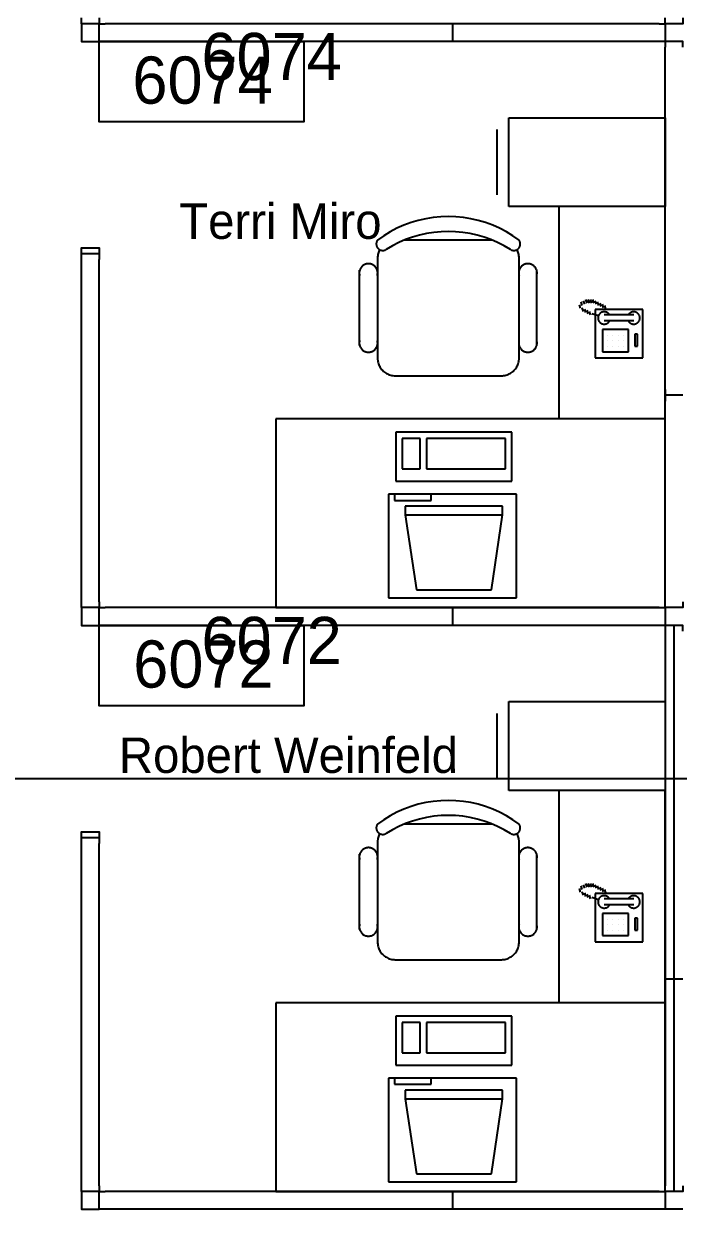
# Model space of a CAD drawing. Header units: millimetres. Extents: x 18694 to 89916, y 18694 to 89916.
# Drawn here: x 60495 to 63316, y 74955 to 80061 of the extents above; entities that cross this region are included whole.
import ezdxf

# ---------------------------------------------------------------- set-up
doc = ezdxf.new("R2010")
doc.units = ezdxf.units.MM
doc.layers.get('0').update_dxf_attribs({"linetype": 'CONTINUOUS'})
for name, color, linetype in [('EMPLOYEE', 7, 'CONTINUOUS'), ('GRIDLN', 7, 'CONTINUOUS'), ('PANELS_201', 7, 'CONTINUOUS'), ('RMNUM', 7, 'CONTINUOUS')]:
    doc.layers.add(name, color=color, linetype=linetype)

msp = doc.modelspace()

# ---------------------------------------------------------------- linework, layer by layer
for p, q in [((62585.6, 79655.953953), (63258.7, 79655.953953)), ((62585.6, 79273.366453), (62585.6, 79655.953953)), ((63258.7, 79655.953953), (63258.7, 79273.366453)), ((62534.8, 79324.166453), (62534.8, 79605.153953)), ((63258.7, 79273.366453), (62585.6, 79273.366453)), ((63258.7, 79273.366453), (62801.5, 79273.366453)), ((62801.5, 79273.366453), (62801.5, 78358.966453)), ((63258.7, 77546.166453), (63258.7, 79273.366453)), ((62513.815014, 79128.947148), (62135.857186, 79128.947148)), ((62020.0361, 79052.747148), (62020.0361, 78620.947148)), ((62629.6361, 78620.947148), (62629.6361, 79052.747148)), ((61942.769663, 78674.922148), (61942.769663, 78998.772148)), ((62705.8361, 78674.922148), (62705.8361, 78998.772148)), ((62895.067564, 78835.505141), (62889.987564, 78850.745141)), ((62902.30161, 78847.459457), (62897.22161, 78862.699457)), ((62907.38161, 78822.059457), (62902.30161, 78837.299457)), ((62912.46161, 78852.539457), (62907.38161, 78867.779457)), ((62917.54161, 78816.979457), (62912.46161, 78832.219457)), ((62922.62161, 78857.619457), (62917.54161, 78872.859457)), ((62932.78161, 78857.619457), (62927.70161, 78872.859457)), ((62942.94161, 78857.619457), (62937.86161, 78872.859457)), ((62953.10161, 78857.619457), (62948.02161, 78872.859457)), ((62957.592121, 78829.749419), (62957.592121, 78621.335247)), ((63163.435579, 78829.749419), (62957.592121, 78829.749419)), ((62963.26161, 78852.539457), (62958.18161, 78867.779457)), ((62973.42161, 78847.459457), (62968.34161, 78862.699457)), ((62983.58161, 78842.379457), (62978.50161, 78857.619457)), ((62993.74161, 78837.299457), (62988.66161, 78852.539457)), ((63003.90161, 78832.219457), (62998.82161, 78847.459457)), ((63163.435579, 78621.335247), (63163.435579, 78829.749419)), ((62927.70161, 78811.899457), (62922.62161, 78827.139457)), ((62937.86161, 78806.819457), (62932.78161, 78822.059457)), ((62971.843726, 78802.734185), (62942.94161, 78811.899457)), ((63123.694706, 78806.432541), (62996.694706, 78806.432541)), ((63123.694706, 78781.032541), (62996.694706, 78781.032541)), ((62989.433344, 78743.513451), (62989.433344, 78648.263451)), ((63100.558344, 78743.513451), (62989.433344, 78743.513451)), ((63100.558344, 78648.263451), (63100.558344, 78743.513451)), ((63009.277094, 78719.700951), (63009.277094, 78719.700951)), ((63009.277094, 78695.888451), (63009.277094, 78695.888451)), ((63033.089594, 78719.700951), (63033.089594, 78719.700951)), ((63033.089594, 78695.888451), (63033.089594, 78695.888451)), ((63056.902094, 78719.700951), (63056.902094, 78719.700951)), ((63056.902094, 78695.888451), (63056.902094, 78695.888451)), ((63080.714594, 78719.700951), (63080.714594, 78719.700951)), ((63080.714594, 78695.888451), (63080.714594, 78695.888451)), ((63128.339594, 78723.669701), (63128.339594, 78672.075951)), ((63140.245844, 78723.669701), (63128.339594, 78723.669701)), ((63140.245844, 78672.075951), (63140.245844, 78723.669701)), ((62989.433344, 78648.263451), (63100.558344, 78648.263451)), ((63009.277094, 78672.075951), (63009.277094, 78672.075951)), ((63033.089594, 78672.075951), (63033.089594, 78672.075951)), ((63056.902094, 78672.075951), (63056.902094, 78672.075951)), ((63080.714594, 78672.075951), (63080.714594, 78672.075951)), ((63128.339594, 78672.075951), (63140.245844, 78672.075951)), ((62957.592121, 78621.335247), (63163.435579, 78621.335247)), ((62096.2361, 78544.747148), (62553.4361, 78544.747148)), ((63258.7, 78358.966453), (61582.3, 78358.966453)), ((61582.3, 78358.966453), (61582.3, 77546.166453)), ((62598.036237, 78301.236858), (62099.102083, 78301.236858)), ((62099.102083, 78301.236858), (62099.102083, 78091.159319)), ((62204.140852, 78274.977165), (62125.361775, 78274.977165)), ((62125.361775, 78274.977165), (62125.361775, 78143.678704)), ((62204.140852, 78143.678704), (62204.140852, 78274.977165)), ((62571.776544, 78274.977165), (62230.400544, 78274.977165)), ((62230.400544, 78274.977165), (62230.400544, 78143.678704)), ((62571.776544, 78143.678704), (62571.776544, 78274.977165)), ((62598.036237, 78091.159319), (62598.036237, 78301.236858)), ((62125.361775, 78143.678704), (62204.140852, 78143.678704)), ((62230.400544, 78143.678704), (62571.776544, 78143.678704)), ((62099.102083, 78091.159319), (62598.036237, 78091.159319)), ((62618.551621, 78034.536858), (62067.098083, 78034.536858)), ((62067.098083, 78034.536858), (62067.098083, 77588.122088)), ((62093.357775, 78034.536858), (62093.357775, 78008.277165)), ((62250.915929, 78008.277165), (62250.915929, 78034.536858)), ((62618.551621, 77588.122088), (62618.551621, 78034.536858)), ((62093.357775, 78008.277165), (62250.915929, 78008.277165)), ((62139.624852, 77982.767567), (62139.624852, 77945.636858)), ((62558.724852, 77982.767567), (62139.624852, 77982.767567)), ((62558.724852, 77945.636858), (62558.724852, 77982.767567)), ((62139.624852, 77945.636858), (62558.724852, 77945.636858)), ((62139.624852, 77945.636858), (62188.400314, 77622.267687)), ((62511.357345, 77622.267687), (62558.724852, 77945.636858)), ((62188.400314, 77622.267687), (62511.357345, 77622.267687)), ((62067.098083, 77588.122088), (62618.551621, 77588.122088)), ((61582.3, 77546.166453), (63258.7, 77546.166453)), ((62585.6, 77141.353953), (63258.7, 77141.353953)), ((62585.6, 76758.766453), (62585.6, 77141.353953)), ((63258.7, 77141.353953), (63258.7, 76758.766453)), ((62534.8, 76809.566453), (62534.8, 77090.553953)), ((63258.7, 76758.766453), (62585.6, 76758.766453)), ((63258.7, 76758.766453), (62801.5, 76758.766453)), ((62801.5, 76758.766453), (62801.5, 75844.366453)), ((63258.7, 75031.566453), (63258.7, 76758.766453)), ((62513.815014, 76614.347148), (62135.857186, 76614.347148)), ((62020.0361, 76538.147148), (62020.0361, 76106.347148)), ((62629.6361, 76106.347148), (62629.6361, 76538.147148)), ((61942.769663, 76160.322148), (61942.769663, 76484.172148)), ((62705.8361, 76160.322148), (62705.8361, 76484.172148)), ((62895.067564, 76320.905141), (62889.987564, 76336.145141)), ((62902.30161, 76332.859457), (62897.22161, 76348.099457)), ((62912.46161, 76337.939457), (62907.38161, 76353.179457)), ((62922.62161, 76343.019457), (62917.54161, 76358.259457)), ((62932.78161, 76343.019457), (62927.70161, 76358.259457)), ((62942.94161, 76343.019457), (62937.86161, 76358.259457)), ((62953.10161, 76343.019457), (62948.02161, 76358.259457)), ((62963.26161, 76337.939457), (62958.18161, 76353.179457)), ((62973.42161, 76332.859457), (62968.34161, 76348.099457)), ((62983.58161, 76327.779457), (62978.50161, 76343.019457)), ((62993.74161, 76322.699457), (62988.66161, 76337.939457)), ((63003.90161, 76317.619457), (62998.82161, 76332.859457)), ((62907.38161, 76307.459457), (62902.30161, 76322.699457)), ((62917.54161, 76302.379457), (62912.46161, 76317.619457)), ((62927.70161, 76297.299457), (62922.62161, 76312.539457)), ((62937.86161, 76292.219457), (62932.78161, 76307.459457)), ((62971.843726, 76288.134185), (62942.94161, 76297.299457)), ((62957.592121, 76315.149419), (62957.592121, 76106.735247)), ((63163.435579, 76315.149419), (62957.592121, 76315.149419)), ((63123.694706, 76291.832541), (62996.694706, 76291.832541)), ((63163.435579, 76106.735247), (63163.435579, 76315.149419)), ((62989.433344, 76228.913451), (62989.433344, 76133.663451)), ((63100.558344, 76228.913451), (62989.433344, 76228.913451)), ((63123.694706, 76266.432541), (62996.694706, 76266.432541)), ((63100.558344, 76133.663451), (63100.558344, 76228.913451)), ((63009.277094, 76205.100951), (63009.277094, 76205.100951)), ((63009.277094, 76181.288451), (63009.277094, 76181.288451)), ((63033.089594, 76205.100951), (63033.089594, 76205.100951)), ((63033.089594, 76181.288451), (63033.089594, 76181.288451)), ((63056.902094, 76205.100951), (63056.902094, 76205.100951)), ((63056.902094, 76181.288451), (63056.902094, 76181.288451)), ((63080.714594, 76205.100951), (63080.714594, 76205.100951)), ((63080.714594, 76181.288451), (63080.714594, 76181.288451)), ((63128.339594, 76209.069701), (63128.339594, 76157.475951)), ((63140.245844, 76209.069701), (63128.339594, 76209.069701)), ((63140.245844, 76157.475951), (63140.245844, 76209.069701)), ((62989.433344, 76133.663451), (63100.558344, 76133.663451)), ((63009.277094, 76157.475951), (63009.277094, 76157.475951)), ((63033.089594, 76157.475951), (63033.089594, 76157.475951)), ((63056.902094, 76157.475951), (63056.902094, 76157.475951)), ((63080.714594, 76157.475951), (63080.714594, 76157.475951)), ((63128.339594, 76157.475951), (63140.245844, 76157.475951)), ((62957.592121, 76106.735247), (63163.435579, 76106.735247)), ((62096.2361, 76030.147148), (62553.4361, 76030.147148)), ((63258.7, 75844.366453), (61582.3, 75844.366453)), ((61582.3, 75844.366453), (61582.3, 75031.566453)), ((62598.036237, 75786.636858), (62099.102083, 75786.636858)), ((62099.102083, 75786.636858), (62099.102083, 75576.559319)), ((62598.036237, 75576.559319), (62598.036237, 75786.636858)), ((62204.140852, 75760.377165), (62125.361775, 75760.377165)), ((62125.361775, 75760.377165), (62125.361775, 75629.078704)), ((62204.140852, 75629.078704), (62204.140852, 75760.377165)), ((62571.776544, 75760.377165), (62230.400544, 75760.377165)), ((62230.400544, 75760.377165), (62230.400544, 75629.078704)), ((62571.776544, 75629.078704), (62571.776544, 75760.377165)), ((62125.361775, 75629.078704), (62204.140852, 75629.078704)), ((62230.400544, 75629.078704), (62571.776544, 75629.078704)), ((62099.102083, 75576.559319), (62598.036237, 75576.559319)), ((62618.551621, 75519.936858), (62067.098083, 75519.936858)), ((62067.098083, 75519.936858), (62067.098083, 75073.522088)), ((62093.357775, 75519.936858), (62093.357775, 75493.677165)), ((62250.915929, 75493.677165), (62250.915929, 75519.936858)), ((62618.551621, 75073.522088), (62618.551621, 75519.936858)), ((62093.357775, 75493.677165), (62250.915929, 75493.677165)), ((62139.624852, 75468.167567), (62139.624852, 75431.036858)), ((62558.724852, 75468.167567), (62139.624852, 75468.167567)), ((62558.724852, 75431.036858), (62558.724852, 75468.167567)), ((62139.624852, 75431.036858), (62558.724852, 75431.036858)), ((62139.624852, 75431.036858), (62188.400314, 75107.667687)), ((62511.357345, 75107.667687), (62558.724852, 75431.036858)), ((62188.400314, 75107.667687), (62511.357345, 75107.667687)), ((62067.098083, 75073.522088), (62618.551621, 75073.522088)), ((61582.3, 75031.566453), (63258.7, 75031.566453))]:
    msp.add_line(p, q)
for points in [[(62629.6361, 79128.947148), (62602.871399, 79147.70638), (62574.955769, 79164.705662), (62546.004766, 79179.874625), (62516.138234, 79193.150478), (62485.479805, 79204.478264), (62454.15639, 79213.811092), (62422.297653, 79221.11033), (62390.035473, 79226.345761), (62357.5034, 79229.495713), (62324.8361, 79230.547148), (62292.1688, 79229.495713), (62259.636727, 79226.345761), (62227.374547, 79221.11033), (62195.51581, 79213.811092), (62164.192395, 79204.478264), (62133.533966, 79193.150478), (62103.667434, 79179.874625), (62074.716431, 79164.705662), (62046.800801, 79147.70638), (62020.0361, 79128.947148)], [(62592.317347, 79088.355378), (62565.328586, 79104.331051), (62537.389289, 79118.579247), (62508.609887, 79131.043651), (62479.104128, 79141.674999), (62448.988632, 79150.43127), (62418.38243, 79157.277855), (62387.40649, 79162.187695), (62356.183244, 79165.141383), (62324.8361, 79166.127244), (62293.488956, 79165.141383), (62262.26571, 79162.187695), (62231.28977, 79157.277855), (62200.683568, 79150.43127), (62170.568072, 79141.674999), (62141.062313, 79131.043651), (62112.282911, 79118.579247), (62084.343614, 79104.331051), (62057.354853, 79088.355378)], [(62020.0361, 79128.947148), (62019.010865, 79127.474472), (62018.082564, 79125.938848), (62017.255049, 79124.346648), (62016.531751, 79122.704478), (62015.915672, 79121.01915), (62015.409369, 79119.297656), (62015.01494, 79117.54714), (62014.734024, 79115.774862), (62014.567785, 79113.988175), (62014.516913, 79112.194494), (62014.581619, 79110.401257), (62014.761635, 79108.615907), (62015.056213, 79106.845848), (62015.464132, 79105.098426), (62015.983699, 79103.380889), (62016.612759, 79101.700363), (62017.348702, 79100.063821), (62018.188475, 79098.478052), (62019.128593, 79096.949634), (62020.165157, 79095.484909), (62021.293865, 79094.089954), (62022.510036, 79092.770556), (62023.808623, 79091.532188), (62025.18424, 79090.379989), (62026.631178, 79089.318739), (62028.143435, 79088.35284), (62029.714738, 79087.4863), (62031.338566, 79086.722714), (62033.008184, 79086.065249), (62034.716664, 79085.516634), (62036.456919, 79085.079145), (62038.221728, 79084.754596), (62040.00377, 79084.544334), (62041.795651, 79084.449231), (62043.589938, 79084.469683), (62045.379186, 79084.605603), (62047.155972, 79084.856428), (62048.912925, 79085.221118), (62050.642756, 79085.69816), (62052.338288, 79086.285573), (62053.992486, 79086.980923), (62055.598488, 79087.781322), (62057.149631, 79088.683452)], [(62028.697803, 79088.031967), (62026.697909, 79083.906096), (62024.949781, 79079.667413), (62023.459746, 79075.331265), (62022.233201, 79070.91335), (62021.274585, 79066.429664), (62020.587369, 79061.89644), (62020.174042, 79057.33009), (62020.0361, 79052.747148)], [(62592.522569, 79088.683452), (62594.073712, 79087.781322), (62595.679714, 79086.980923), (62597.333913, 79086.285573), (62599.029444, 79085.69816), (62600.759275, 79085.221118), (62602.516228, 79084.856428), (62604.293014, 79084.605603), (62606.082262, 79084.469683), (62607.876549, 79084.449231), (62609.66843, 79084.544334), (62611.450472, 79084.754596), (62613.215281, 79085.079145), (62614.955536, 79085.516634), (62616.664016, 79086.065249), (62618.333634, 79086.722714), (62619.957462, 79087.4863), (62621.528765, 79088.35284), (62623.041022, 79089.318739), (62624.48796, 79090.379989), (62625.863577, 79091.532188), (62627.162164, 79092.770556), (62628.378335, 79094.089954), (62629.507043, 79095.484909), (62630.543607, 79096.949634), (62631.483725, 79098.478052), (62632.323498, 79100.063821), (62633.059441, 79101.700363), (62633.688501, 79103.380889), (62634.208068, 79105.098426), (62634.615987, 79106.845848), (62634.910565, 79108.615907), (62635.090581, 79110.401257), (62635.155287, 79112.194494), (62635.104415, 79113.988175), (62634.938176, 79115.774862), (62634.65726, 79117.54714), (62634.262831, 79119.297656), (62633.756528, 79121.01915), (62633.140449, 79122.704478), (62632.417151, 79124.346648), (62631.589636, 79125.938848), (62630.661335, 79127.474472), (62629.6361, 79128.947148)], [(62629.6361, 79052.747148), (62629.498158, 79057.33009), (62629.084831, 79061.89644), (62628.397615, 79066.429664), (62627.438999, 79070.91335), (62626.212454, 79075.331265), (62624.722419, 79079.667413), (62622.974291, 79083.906096), (62620.974397, 79088.031967)], [(62018.969663, 78976.547148), (62019.611641, 78979.048213), (62020.089622, 78981.585731), (62020.401583, 78984.14896), (62020.546204, 78986.72705), (62020.522872, 78989.309087), (62020.331686, 78991.884142), (62019.973456, 78994.441315), (62019.449698, 78996.969781), (62018.762628, 78999.458836), (62017.915156, 79001.897945), (62016.910868, 79004.276783), (62015.754017, 79006.58528), (62014.449498, 79008.813663), (62013.002834, 79010.9525), (62011.420149, 79012.992738), (62009.708143, 79014.92574), (62007.874061, 79016.743323), (62005.925669, 79018.437793), (62003.871214, 79020.001978), (62001.719392, 79021.429257), (61999.479312, 79022.713587), (61997.160457, 79023.849532), (61994.772642, 79024.832284), (61992.325975, 79025.657682), (61989.830812, 79026.322233), (61987.297717, 79026.823123), (61984.737412, 79027.158233), (61982.160734, 79027.326143), (61979.578591, 79027.326143), (61977.001914, 79027.158233), (61974.441608, 79026.823123), (61971.908513, 79026.322233), (61969.413351, 79025.657682), (61966.966684, 79024.832284), (61964.578869, 79023.849532), (61962.260014, 79022.713587), (61960.019934, 79021.429257), (61957.868112, 79020.001978), (61955.813656, 79018.437793), (61953.865264, 79016.743323), (61952.031183, 79014.92574), (61950.319176, 79012.992738), (61948.736491, 79010.9525), (61947.289828, 79008.813663), (61945.985309, 79006.58528), (61944.828457, 79004.276783), (61943.82417, 79001.897945), (61942.976698, 78999.458836), (61942.289628, 78996.969781), (61941.765869, 78994.441315), (61941.407639, 78991.884142), (61941.216453, 78989.309087), (61941.193122, 78986.72705), (61941.337742, 78984.14896), (61941.649704, 78981.585731), (61942.127685, 78979.048213), (61942.769663, 78976.547148)], [(62705.8361, 78976.547148), (62706.478078, 78979.048213), (62706.956059, 78981.585731), (62707.26802, 78984.14896), (62707.412641, 78986.72705), (62707.389309, 78989.309087), (62707.198124, 78991.884142), (62706.839893, 78994.441315), (62706.316135, 78996.969781), (62705.629065, 78999.458836), (62704.781593, 79001.897945), (62703.777305, 79004.276783), (62702.620454, 79006.58528), (62701.315935, 79008.813663), (62699.869271, 79010.9525), (62698.286586, 79012.992738), (62696.57458, 79014.92574), (62694.740499, 79016.743323), (62692.792106, 79018.437793), (62690.737651, 79020.001978), (62688.585829, 79021.429257), (62686.345749, 79022.713587), (62684.026894, 79023.849532), (62681.639079, 79024.832284), (62679.192412, 79025.657682), (62676.69725, 79026.322233), (62674.164155, 79026.823123), (62671.603849, 79027.158233), (62669.027171, 79027.326143), (62666.445029, 79027.326143), (62663.868351, 79027.158233), (62661.308046, 79026.823123), (62658.77495, 79026.322233), (62656.279788, 79025.657682), (62653.833121, 79024.832284), (62651.445306, 79023.849532), (62649.126451, 79022.713587), (62646.886371, 79021.429257), (62644.734549, 79020.001978), (62642.680094, 79018.437793), (62640.731701, 79016.743323), (62638.89762, 79014.92574), (62637.185614, 79012.992738), (62635.602929, 79010.9525), (62634.156265, 79008.813663), (62632.851746, 79006.58528), (62631.694895, 79004.276783), (62630.690607, 79001.897945), (62629.843135, 78999.458836), (62629.156065, 78996.969781), (62628.632307, 78994.441315), (62628.274076, 78991.884142), (62628.082891, 78989.309087), (62628.059559, 78986.72705), (62628.20418, 78984.14896), (62628.516141, 78981.585731), (62628.994122, 78979.048213), (62629.6361, 78976.547148)], [(63020.093508, 78806.432541), (63019.215032, 78807.932148), (63018.240586, 78809.371243), (63017.174321, 78810.743693), (63016.020782, 78812.04365), (63014.784885, 78813.265574), (63013.471896, 78814.404257), (63012.08741, 78815.454847), (63010.637328, 78816.412868), (63009.12783, 78817.274235), (63007.565347, 78818.03528), (63005.956539, 78818.692757), (63004.308262, 78819.243866), (63002.627539, 78819.686258), (63000.921533, 78820.018048), (62999.197515, 78820.237822), (62997.46283, 78820.344642), (62995.724873, 78820.338055), (62993.991048, 78820.218088), (62992.268745, 78819.985252), (62990.565304, 78819.64054), (62988.887983, 78819.18542), (62987.24393, 78818.621832), (62985.640152, 78817.952178), (62984.083483, 78817.179311), (62982.580558, 78816.306526), (62981.13778, 78815.337541), (62979.761298, 78814.276486), (62978.456978, 78813.127882), (62977.230379, 78811.896625), (62976.086727, 78810.587961), (62975.030897, 78809.207468), (62974.067388, 78807.761027), (62973.200305, 78806.254804), (62972.433344, 78804.695218), (62971.769773, 78803.088913), (62971.212421, 78801.442736), (62970.763662, 78799.763702), (62970.425408, 78798.058966), (62970.199102, 78796.335793), (62970.085707, 78794.601526), (62970.085707, 78792.863556), (62970.199102, 78791.129289), (62970.425408, 78789.406116), (62970.763662, 78787.70138), (62971.212421, 78786.022346), (62971.769773, 78784.376169), (62972.433344, 78782.769865), (62973.200305, 78781.210278), (62974.067388, 78779.704055), (62975.030897, 78778.257615), (62976.086727, 78776.877121), (62977.230379, 78775.568458), (62978.456978, 78774.3372), (62979.761298, 78773.188597), (62981.13778, 78772.127542), (62982.580558, 78771.158557), (62984.083483, 78770.285771), (62985.640152, 78769.512905), (62987.24393, 78768.843251), (62988.887983, 78768.279663), (62990.565304, 78767.824543), (62992.268745, 78767.47983), (62993.991048, 78767.246995), (62995.724873, 78767.127027), (62997.46283, 78767.12044), (62999.197515, 78767.227261), (63000.921533, 78767.447034), (63002.627539, 78767.778824), (63004.308262, 78768.221216), (63005.956539, 78768.772325), (63007.565347, 78769.429803), (63009.12783, 78770.190847), (63010.637328, 78771.052215), (63012.08741, 78772.010235), (63013.471896, 78773.060825), (63014.784885, 78774.199509), (63016.020782, 78775.421432), (63017.174321, 78776.721389), (63018.240586, 78778.093839), (63019.215032, 78779.532934), (63020.093508, 78781.032541)], [(63100.295903, 78781.032541), (63101.174379, 78779.532934), (63102.148825, 78778.093839), (63103.21509, 78776.721389), (63104.368629, 78775.421432), (63105.604527, 78774.199509), (63106.917516, 78773.060825), (63108.302001, 78772.010235), (63109.752083, 78771.052215), (63111.261581, 78770.190847), (63112.824064, 78769.429803), (63114.432872, 78768.772325), (63116.08115, 78768.221216), (63117.761872, 78767.778824), (63119.467878, 78767.447034), (63121.191897, 78767.227261), (63122.926581, 78767.12044), (63124.664538, 78767.127027), (63126.398363, 78767.246995), (63128.120666, 78767.47983), (63129.824108, 78767.824543), (63131.501429, 78768.279663), (63133.145481, 78768.843251), (63134.749259, 78769.512905), (63136.305928, 78770.285771), (63137.808853, 78771.158557), (63139.251631, 78772.127542), (63140.628113, 78773.188597), (63141.932433, 78774.3372), (63143.159032, 78775.568458), (63144.302684, 78776.877121), (63145.358514, 78778.257615), (63146.322024, 78779.704055), (63147.189106, 78781.210278), (63147.956067, 78782.769865), (63148.619638, 78784.376169), (63149.17699, 78786.022346), (63149.62575, 78787.70138), (63149.964003, 78789.406116), (63150.19031, 78791.129289), (63150.303704, 78792.863556), (63150.303704, 78794.601526), (63150.19031, 78796.335793), (63149.964003, 78798.058966), (63149.62575, 78799.763702), (63149.17699, 78801.442736), (63148.619638, 78803.088913), (63147.956067, 78804.695218), (63147.189106, 78806.254804), (63146.322024, 78807.761027), (63145.358514, 78809.207468), (63144.302684, 78810.587961), (63143.159032, 78811.896625), (63141.932433, 78813.127882), (63140.628113, 78814.276486), (63139.251631, 78815.337541), (63137.808853, 78816.306526), (63136.305928, 78817.179311), (63134.749259, 78817.952178), (63133.145481, 78818.621832), (63131.501429, 78819.18542), (63129.824108, 78819.64054), (63128.120666, 78819.985252), (63126.398363, 78820.218088), (63124.664538, 78820.338055), (63122.926581, 78820.344642), (63121.191897, 78820.237822), (63119.467878, 78820.018048), (63117.761872, 78819.686258), (63116.08115, 78819.243866), (63114.432872, 78818.692757), (63112.824064, 78818.03528), (63111.261581, 78817.274235), (63109.752083, 78816.412868), (63108.302001, 78815.454847), (63106.917516, 78814.404257), (63105.604527, 78813.265574), (63104.368629, 78812.04365), (63103.21509, 78810.743693), (63102.148825, 78809.371243), (63101.174379, 78807.932148), (63100.295903, 78806.432541)], [(61942.769663, 78697.147148), (61942.127685, 78694.646083), (61941.649704, 78692.108566), (61941.337742, 78689.545337), (61941.193122, 78686.967247), (61941.216453, 78684.38521), (61941.407639, 78681.810154), (61941.765869, 78679.252982), (61942.289628, 78676.724516), (61942.976698, 78674.23546), (61943.82417, 78671.796351), (61944.828457, 78669.417514), (61945.985309, 78667.109017), (61947.289828, 78664.880634), (61948.736491, 78662.741796), (61950.319176, 78660.701559), (61952.031183, 78658.768557), (61953.865264, 78656.950974), (61955.813656, 78655.256504), (61957.868112, 78653.692318), (61960.019934, 78652.26504), (61962.260014, 78650.98071), (61964.578869, 78649.844765), (61966.966684, 78648.862013), (61969.413351, 78648.036615), (61971.908513, 78647.372064), (61974.441608, 78646.871173), (61977.001914, 78646.536064), (61979.578591, 78646.368154), (61982.160734, 78646.368154), (61984.737412, 78646.536064), (61987.297717, 78646.871173), (61989.830812, 78647.372064), (61992.325975, 78648.036615), (61994.772642, 78648.862013), (61997.160457, 78649.844765), (61999.479312, 78650.98071), (62001.719392, 78652.26504), (62003.871214, 78653.692318), (62005.925669, 78655.256504), (62007.874061, 78656.950974), (62009.708143, 78658.768557), (62011.420149, 78660.701559), (62013.002834, 78662.741796), (62014.449498, 78664.880634), (62015.754017, 78667.109017), (62016.910868, 78669.417514), (62017.915156, 78671.796351), (62018.762628, 78674.23546), (62019.449698, 78676.724516), (62019.973456, 78679.252982), (62020.331686, 78681.810154), (62020.522872, 78684.38521), (62020.546204, 78686.967247), (62020.401583, 78689.545337), (62020.089622, 78692.108566), (62019.611641, 78694.646083), (62018.969663, 78697.147148)], [(62629.6361, 78697.147148), (62628.994122, 78694.646083), (62628.516141, 78692.108566), (62628.20418, 78689.545337), (62628.059559, 78686.967247), (62628.082891, 78684.38521), (62628.274076, 78681.810154), (62628.632307, 78679.252982), (62629.156065, 78676.724516), (62629.843135, 78674.23546), (62630.690607, 78671.796351), (62631.694895, 78669.417514), (62632.851746, 78667.109017), (62634.156265, 78664.880634), (62635.602929, 78662.741796), (62637.185614, 78660.701559), (62638.89762, 78658.768557), (62640.731701, 78656.950974), (62642.680094, 78655.256504), (62644.734549, 78653.692318), (62646.886371, 78652.26504), (62649.126451, 78650.98071), (62651.445306, 78649.844765), (62653.833121, 78648.862013), (62656.279788, 78648.036615), (62658.77495, 78647.372064), (62661.308046, 78646.871173), (62663.868351, 78646.536064), (62666.445029, 78646.368154), (62669.027171, 78646.368154), (62671.603849, 78646.536064), (62674.164155, 78646.871173), (62676.69725, 78647.372064), (62679.192412, 78648.036615), (62681.639079, 78648.862013), (62684.026894, 78649.844765), (62686.345749, 78650.98071), (62688.585829, 78652.26504), (62690.737651, 78653.692318), (62692.792106, 78655.256504), (62694.740499, 78656.950974), (62696.57458, 78658.768557), (62698.286586, 78660.701559), (62699.869271, 78662.741796), (62701.315935, 78664.880634), (62702.620454, 78667.109017), (62703.777305, 78669.417514), (62704.781593, 78671.796351), (62705.629065, 78674.23546), (62706.316135, 78676.724516), (62706.839893, 78679.252982), (62707.198124, 78681.810154), (62707.389309, 78684.38521), (62707.412641, 78686.967247), (62707.26802, 78689.545337), (62706.956059, 78692.108566), (62706.478078, 78694.646083), (62705.8361, 78697.147148)], [(62020.0361, 78620.947148), (62020.19925, 78615.96343), (62020.688002, 78611.001053), (62021.500262, 78606.081266), (62022.632552, 78601.225137), (62024.080024, 78596.453461), (62025.83648, 78591.786671), (62027.894397, 78587.24475), (62030.244964, 78582.847148), (62032.878116, 78578.612697), (62035.782575, 78574.559527), (62038.945907, 78570.704997), (62042.354563, 78567.065612), (62045.993949, 78563.656955), (62049.848479, 78560.493624), (62053.901648, 78557.589164), (62058.1361, 78554.956013), (62062.533702, 78552.605445), (62067.075622, 78550.547528), (62071.742413, 78548.791073), (62076.514089, 78547.3436), (62081.370217, 78546.21131), (62086.290004, 78545.39905), (62091.252382, 78544.910298), (62096.2361, 78544.747148)], [(62553.4361, 78544.747148), (62558.419818, 78544.910298), (62563.382196, 78545.39905), (62568.301983, 78546.21131), (62573.158111, 78547.3436), (62577.929787, 78548.791073), (62582.596578, 78550.547528), (62587.138498, 78552.605445), (62591.5361, 78554.956013), (62595.770552, 78557.589164), (62599.823721, 78560.493624), (62603.678251, 78563.656955), (62607.317637, 78567.065612), (62610.726293, 78570.704997), (62613.889625, 78574.559527), (62616.794084, 78578.612697), (62619.427236, 78582.847148), (62621.777803, 78587.24475), (62623.83572, 78591.786671), (62625.592176, 78596.453461), (62627.039648, 78601.225137), (62628.171938, 78606.081266), (62628.984198, 78611.001053), (62629.47295, 78615.96343), (62629.6361, 78620.947148)], [(62629.6361, 76614.347148), (62602.871399, 76633.10638), (62574.955769, 76650.105662), (62546.004766, 76665.274625), (62516.138234, 76678.550478), (62485.479805, 76689.878264), (62454.15639, 76699.211092), (62422.297653, 76706.51033), (62390.035473, 76711.745761), (62357.5034, 76714.895713), (62324.8361, 76715.947148), (62292.1688, 76714.895713), (62259.636727, 76711.745761), (62227.374547, 76706.51033), (62195.51581, 76699.211092), (62164.192395, 76689.878264), (62133.533966, 76678.550478), (62103.667434, 76665.274625), (62074.716431, 76650.105662), (62046.800801, 76633.10638), (62020.0361, 76614.347148)], [(62592.317347, 76573.755378), (62565.328586, 76589.731051), (62537.389289, 76603.979247), (62508.609887, 76616.443651), (62479.104128, 76627.074999), (62448.988632, 76635.83127), (62418.38243, 76642.677855), (62387.40649, 76647.587695), (62356.183244, 76650.541383), (62324.8361, 76651.527244), (62293.488956, 76650.541383), (62262.26571, 76647.587695), (62231.28977, 76642.677855), (62200.683568, 76635.83127), (62170.568072, 76627.074999), (62141.062313, 76616.443651), (62112.282911, 76603.979247), (62084.343614, 76589.731051), (62057.354853, 76573.755378)], [(62020.0361, 76614.347148), (62019.010865, 76612.874472), (62018.082564, 76611.338848), (62017.255049, 76609.746648), (62016.531751, 76608.104478), (62015.915672, 76606.41915), (62015.409369, 76604.697656), (62015.01494, 76602.94714), (62014.734024, 76601.174862), (62014.567785, 76599.388175), (62014.516913, 76597.594494), (62014.581619, 76595.801257), (62014.761635, 76594.015907), (62015.056213, 76592.245848), (62015.464132, 76590.498426), (62015.983699, 76588.780889), (62016.612759, 76587.100363), (62017.348702, 76585.463821), (62018.188475, 76583.878052), (62019.128593, 76582.349634), (62020.165157, 76580.884909), (62021.293865, 76579.489954), (62022.510036, 76578.170556), (62023.808623, 76576.932188), (62025.18424, 76575.779989), (62026.631178, 76574.718739), (62028.143435, 76573.75284), (62029.714738, 76572.8863), (62031.338566, 76572.122714), (62033.008184, 76571.465249), (62034.716664, 76570.916634), (62036.456919, 76570.479145), (62038.221728, 76570.154596), (62040.00377, 76569.944334), (62041.795651, 76569.849231), (62043.589938, 76569.869683), (62045.379186, 76570.005603), (62047.155972, 76570.256428), (62048.912925, 76570.621118), (62050.642756, 76571.09816), (62052.338288, 76571.685573), (62053.992486, 76572.380923), (62055.598488, 76573.181322), (62057.149631, 76574.083452)], [(62592.522569, 76574.083452), (62594.073712, 76573.181322), (62595.679714, 76572.380923), (62597.333913, 76571.685573), (62599.029444, 76571.09816), (62600.759275, 76570.621118), (62602.516228, 76570.256428), (62604.293014, 76570.005603), (62606.082262, 76569.869683), (62607.876549, 76569.849231), (62609.66843, 76569.944334), (62611.450472, 76570.154596), (62613.215281, 76570.479145), (62614.955536, 76570.916634), (62616.664016, 76571.465249), (62618.333634, 76572.122714), (62619.957462, 76572.8863), (62621.528765, 76573.75284), (62623.041022, 76574.718739), (62624.48796, 76575.779989), (62625.863577, 76576.932188), (62627.162164, 76578.170556), (62628.378335, 76579.489954), (62629.507043, 76580.884909), (62630.543607, 76582.349634), (62631.483725, 76583.878052), (62632.323498, 76585.463821), (62633.059441, 76587.100363), (62633.688501, 76588.780889), (62634.208068, 76590.498426), (62634.615987, 76592.245848), (62634.910565, 76594.015907), (62635.090581, 76595.801257), (62635.155287, 76597.594494), (62635.104415, 76599.388175), (62634.938176, 76601.174862), (62634.65726, 76602.94714), (62634.262831, 76604.697656), (62633.756528, 76606.41915), (62633.140449, 76608.104478), (62632.417151, 76609.746648), (62631.589636, 76611.338848), (62630.661335, 76612.874472), (62629.6361, 76614.347148)], [(62028.697803, 76573.431967), (62026.697909, 76569.306096), (62024.949781, 76565.067413), (62023.459746, 76560.731265), (62022.233201, 76556.31335), (62021.274585, 76551.829664), (62020.587369, 76547.29644), (62020.174042, 76542.73009), (62020.0361, 76538.147148)], [(62629.6361, 76538.147148), (62629.498158, 76542.73009), (62629.084831, 76547.29644), (62628.397615, 76551.829664), (62627.438999, 76556.31335), (62626.212454, 76560.731265), (62624.722419, 76565.067413), (62622.974291, 76569.306096), (62620.974397, 76573.431967)], [(62018.969663, 76461.947148), (62019.611641, 76464.448213), (62020.089622, 76466.985731), (62020.401583, 76469.54896), (62020.546204, 76472.12705), (62020.522872, 76474.709087), (62020.331686, 76477.284142), (62019.973456, 76479.841315), (62019.449698, 76482.369781), (62018.762628, 76484.858836), (62017.915156, 76487.297945), (62016.910868, 76489.676783), (62015.754017, 76491.98528), (62014.449498, 76494.213663), (62013.002834, 76496.3525), (62011.420149, 76498.392738), (62009.708143, 76500.32574), (62007.874061, 76502.143323), (62005.925669, 76503.837793), (62003.871214, 76505.401978), (62001.719392, 76506.829257), (61999.479312, 76508.113587), (61997.160457, 76509.249532), (61994.772642, 76510.232284), (61992.325975, 76511.057682), (61989.830812, 76511.722233), (61987.297717, 76512.223123), (61984.737412, 76512.558233), (61982.160734, 76512.726143), (61979.578591, 76512.726143), (61977.001914, 76512.558233), (61974.441608, 76512.223123), (61971.908513, 76511.722233), (61969.413351, 76511.057682), (61966.966684, 76510.232284), (61964.578869, 76509.249532), (61962.260014, 76508.113587), (61960.019934, 76506.829257), (61957.868112, 76505.401978), (61955.813656, 76503.837793), (61953.865264, 76502.143323), (61952.031183, 76500.32574), (61950.319176, 76498.392738), (61948.736491, 76496.3525), (61947.289828, 76494.213663), (61945.985309, 76491.98528), (61944.828457, 76489.676783), (61943.82417, 76487.297945), (61942.976698, 76484.858836), (61942.289628, 76482.369781), (61941.765869, 76479.841315), (61941.407639, 76477.284142), (61941.216453, 76474.709087), (61941.193122, 76472.12705), (61941.337742, 76469.54896), (61941.649704, 76466.985731), (61942.127685, 76464.448213), (61942.769663, 76461.947148)], [(62705.8361, 76461.947148), (62706.478078, 76464.448213), (62706.956059, 76466.985731), (62707.26802, 76469.54896), (62707.412641, 76472.12705), (62707.389309, 76474.709087), (62707.198124, 76477.284142), (62706.839893, 76479.841315), (62706.316135, 76482.369781), (62705.629065, 76484.858836), (62704.781593, 76487.297945), (62703.777305, 76489.676783), (62702.620454, 76491.98528), (62701.315935, 76494.213663), (62699.869271, 76496.3525), (62698.286586, 76498.392738), (62696.57458, 76500.32574), (62694.740499, 76502.143323), (62692.792106, 76503.837793), (62690.737651, 76505.401978), (62688.585829, 76506.829257), (62686.345749, 76508.113587), (62684.026894, 76509.249532), (62681.639079, 76510.232284), (62679.192412, 76511.057682), (62676.69725, 76511.722233), (62674.164155, 76512.223123), (62671.603849, 76512.558233), (62669.027171, 76512.726143), (62666.445029, 76512.726143), (62663.868351, 76512.558233), (62661.308046, 76512.223123), (62658.77495, 76511.722233), (62656.279788, 76511.057682), (62653.833121, 76510.232284), (62651.445306, 76509.249532), (62649.126451, 76508.113587), (62646.886371, 76506.829257), (62644.734549, 76505.401978), (62642.680094, 76503.837793), (62640.731701, 76502.143323), (62638.89762, 76500.32574), (62637.185614, 76498.392738), (62635.602929, 76496.3525), (62634.156265, 76494.213663), (62632.851746, 76491.98528), (62631.694895, 76489.676783), (62630.690607, 76487.297945), (62629.843135, 76484.858836), (62629.156065, 76482.369781), (62628.632307, 76479.841315), (62628.274076, 76477.284142), (62628.082891, 76474.709087), (62628.059559, 76472.12705), (62628.20418, 76469.54896), (62628.516141, 76466.985731), (62628.994122, 76464.448213), (62629.6361, 76461.947148)], [(63020.093508, 76291.832541), (63019.215032, 76293.332148), (63018.240586, 76294.771243), (63017.174321, 76296.143693), (63016.020782, 76297.44365), (63014.784885, 76298.665574), (63013.471896, 76299.804257), (63012.08741, 76300.854847), (63010.637328, 76301.812868), (63009.12783, 76302.674235), (63007.565347, 76303.43528), (63005.956539, 76304.092757), (63004.308262, 76304.643866), (63002.627539, 76305.086258), (63000.921533, 76305.418048), (62999.197515, 76305.637822), (62997.46283, 76305.744642), (62995.724873, 76305.738055), (62993.991048, 76305.618088), (62992.268745, 76305.385252), (62990.565304, 76305.04054), (62988.887983, 76304.58542), (62987.24393, 76304.021832), (62985.640152, 76303.352178), (62984.083483, 76302.579311), (62982.580558, 76301.706526), (62981.13778, 76300.737541), (62979.761298, 76299.676486), (62978.456978, 76298.527882), (62977.230379, 76297.296625), (62976.086727, 76295.987961), (62975.030897, 76294.607468), (62974.067388, 76293.161027), (62973.200305, 76291.654804), (62972.433344, 76290.095218), (62971.769773, 76288.488913), (62971.212421, 76286.842736), (62970.763662, 76285.163702), (62970.425408, 76283.458966), (62970.199102, 76281.735793), (62970.085707, 76280.001526), (62970.085707, 76278.263556), (62970.199102, 76276.529289), (62970.425408, 76274.806116), (62970.763662, 76273.10138), (62971.212421, 76271.422346), (62971.769773, 76269.776169), (62972.433344, 76268.169865), (62973.200305, 76266.610278), (62974.067388, 76265.104055), (62975.030897, 76263.657615), (62976.086727, 76262.277121), (62977.230379, 76260.968458), (62978.456978, 76259.7372), (62979.761298, 76258.588597), (62981.13778, 76257.527542), (62982.580558, 76256.558557), (62984.083483, 76255.685771), (62985.640152, 76254.912905), (62987.24393, 76254.243251), (62988.887983, 76253.679663), (62990.565304, 76253.224543), (62992.268745, 76252.87983), (62993.991048, 76252.646995), (62995.724873, 76252.527027), (62997.46283, 76252.52044), (62999.197515, 76252.627261), (63000.921533, 76252.847034), (63002.627539, 76253.178824), (63004.308262, 76253.621216), (63005.956539, 76254.172325), (63007.565347, 76254.829803), (63009.12783, 76255.590847), (63010.637328, 76256.452215), (63012.08741, 76257.410235), (63013.471896, 76258.460825), (63014.784885, 76259.599509), (63016.020782, 76260.821432), (63017.174321, 76262.121389), (63018.240586, 76263.493839), (63019.215032, 76264.932934), (63020.093508, 76266.432541)], [(63100.295903, 76266.432541), (63101.174379, 76264.932934), (63102.148825, 76263.493839), (63103.21509, 76262.121389), (63104.368629, 76260.821432), (63105.604527, 76259.599509), (63106.917516, 76258.460825), (63108.302001, 76257.410235), (63109.752083, 76256.452215), (63111.261581, 76255.590847), (63112.824064, 76254.829803), (63114.432872, 76254.172325), (63116.08115, 76253.621216), (63117.761872, 76253.178824), (63119.467878, 76252.847034), (63121.191897, 76252.627261), (63122.926581, 76252.52044), (63124.664538, 76252.527027), (63126.398363, 76252.646995), (63128.120666, 76252.87983), (63129.824108, 76253.224543), (63131.501429, 76253.679663), (63133.145481, 76254.243251), (63134.749259, 76254.912905), (63136.305928, 76255.685771), (63137.808853, 76256.558557), (63139.251631, 76257.527542), (63140.628113, 76258.588597), (63141.932433, 76259.7372), (63143.159032, 76260.968458), (63144.302684, 76262.277121), (63145.358514, 76263.657615), (63146.322024, 76265.104055), (63147.189106, 76266.610278), (63147.956067, 76268.169865), (63148.619638, 76269.776169), (63149.17699, 76271.422346), (63149.62575, 76273.10138), (63149.964003, 76274.806116), (63150.19031, 76276.529289), (63150.303704, 76278.263556), (63150.303704, 76280.001526), (63150.19031, 76281.735793), (63149.964003, 76283.458966), (63149.62575, 76285.163702), (63149.17699, 76286.842736), (63148.619638, 76288.488913), (63147.956067, 76290.095218), (63147.189106, 76291.654804), (63146.322024, 76293.161027), (63145.358514, 76294.607468), (63144.302684, 76295.987961), (63143.159032, 76297.296625), (63141.932433, 76298.527882), (63140.628113, 76299.676486), (63139.251631, 76300.737541), (63137.808853, 76301.706526), (63136.305928, 76302.579311), (63134.749259, 76303.352178), (63133.145481, 76304.021832), (63131.501429, 76304.58542), (63129.824108, 76305.04054), (63128.120666, 76305.385252), (63126.398363, 76305.618088), (63124.664538, 76305.738055), (63122.926581, 76305.744642), (63121.191897, 76305.637822), (63119.467878, 76305.418048), (63117.761872, 76305.086258), (63116.08115, 76304.643866), (63114.432872, 76304.092757), (63112.824064, 76303.43528), (63111.261581, 76302.674235), (63109.752083, 76301.812868), (63108.302001, 76300.854847), (63106.917516, 76299.804257), (63105.604527, 76298.665574), (63104.368629, 76297.44365), (63103.21509, 76296.143693), (63102.148825, 76294.771243), (63101.174379, 76293.332148), (63100.295903, 76291.832541)], [(61942.769663, 76182.547148), (61942.127685, 76180.046083), (61941.649704, 76177.508566), (61941.337742, 76174.945337), (61941.193122, 76172.367247), (61941.216453, 76169.78521), (61941.407639, 76167.210154), (61941.765869, 76164.652982), (61942.289628, 76162.124516), (61942.976698, 76159.63546), (61943.82417, 76157.196351), (61944.828457, 76154.817514), (61945.985309, 76152.509017), (61947.289828, 76150.280634), (61948.736491, 76148.141796), (61950.319176, 76146.101559), (61952.031183, 76144.168557), (61953.865264, 76142.350974), (61955.813656, 76140.656504), (61957.868112, 76139.092318), (61960.019934, 76137.66504), (61962.260014, 76136.38071), (61964.578869, 76135.244765), (61966.966684, 76134.262013), (61969.413351, 76133.436615), (61971.908513, 76132.772064), (61974.441608, 76132.271173), (61977.001914, 76131.936064), (61979.578591, 76131.768154), (61982.160734, 76131.768154), (61984.737412, 76131.936064), (61987.297717, 76132.271173), (61989.830812, 76132.772064), (61992.325975, 76133.436615), (61994.772642, 76134.262013), (61997.160457, 76135.244765), (61999.479312, 76136.38071), (62001.719392, 76137.66504), (62003.871214, 76139.092318), (62005.925669, 76140.656504), (62007.874061, 76142.350974), (62009.708143, 76144.168557), (62011.420149, 76146.101559), (62013.002834, 76148.141796), (62014.449498, 76150.280634), (62015.754017, 76152.509017), (62016.910868, 76154.817514), (62017.915156, 76157.196351), (62018.762628, 76159.63546), (62019.449698, 76162.124516), (62019.973456, 76164.652982), (62020.331686, 76167.210154), (62020.522872, 76169.78521), (62020.546204, 76172.367247), (62020.401583, 76174.945337), (62020.089622, 76177.508566), (62019.611641, 76180.046083), (62018.969663, 76182.547148)], [(62629.6361, 76182.547148), (62628.994122, 76180.046083), (62628.516141, 76177.508566), (62628.20418, 76174.945337), (62628.059559, 76172.367247), (62628.082891, 76169.78521), (62628.274076, 76167.210154), (62628.632307, 76164.652982), (62629.156065, 76162.124516), (62629.843135, 76159.63546), (62630.690607, 76157.196351), (62631.694895, 76154.817514), (62632.851746, 76152.509017), (62634.156265, 76150.280634), (62635.602929, 76148.141796), (62637.185614, 76146.101559), (62638.89762, 76144.168557), (62640.731701, 76142.350974), (62642.680094, 76140.656504), (62644.734549, 76139.092318), (62646.886371, 76137.66504), (62649.126451, 76136.38071), (62651.445306, 76135.244765), (62653.833121, 76134.262013), (62656.279788, 76133.436615), (62658.77495, 76132.772064), (62661.308046, 76132.271173), (62663.868351, 76131.936064), (62666.445029, 76131.768154), (62669.027171, 76131.768154), (62671.603849, 76131.936064), (62674.164155, 76132.271173), (62676.69725, 76132.772064), (62679.192412, 76133.436615), (62681.639079, 76134.262013), (62684.026894, 76135.244765), (62686.345749, 76136.38071), (62688.585829, 76137.66504), (62690.737651, 76139.092318), (62692.792106, 76140.656504), (62694.740499, 76142.350974), (62696.57458, 76144.168557), (62698.286586, 76146.101559), (62699.869271, 76148.141796), (62701.315935, 76150.280634), (62702.620454, 76152.509017), (62703.777305, 76154.817514), (62704.781593, 76157.196351), (62705.629065, 76159.63546), (62706.316135, 76162.124516), (62706.839893, 76164.652982), (62707.198124, 76167.210154), (62707.389309, 76169.78521), (62707.412641, 76172.367247), (62707.26802, 76174.945337), (62706.956059, 76177.508566), (62706.478078, 76180.046083), (62705.8361, 76182.547148)], [(62020.0361, 76106.347148), (62020.19925, 76101.36343), (62020.688002, 76096.401053), (62021.500262, 76091.481266), (62022.632552, 76086.625137), (62024.080024, 76081.853461), (62025.83648, 76077.186671), (62027.894397, 76072.64475), (62030.244964, 76068.247148), (62032.878116, 76064.012697), (62035.782575, 76059.959527), (62038.945907, 76056.104997), (62042.354563, 76052.465612), (62045.993949, 76049.056955), (62049.848479, 76045.893624), (62053.901648, 76042.989164), (62058.1361, 76040.356013), (62062.533702, 76038.005445), (62067.075622, 76035.947528), (62071.742413, 76034.191073), (62076.514089, 76032.7436), (62081.370217, 76031.61131), (62086.290004, 76030.79905), (62091.252382, 76030.310298), (62096.2361, 76030.147148)], [(62553.4361, 76030.147148), (62558.419818, 76030.310298), (62563.382196, 76030.79905), (62568.301983, 76031.61131), (62573.158111, 76032.7436), (62577.929787, 76034.191073), (62582.596578, 76035.947528), (62587.138498, 76038.005445), (62591.5361, 76040.356013), (62595.770552, 76042.989164), (62599.823721, 76045.893624), (62603.678251, 76049.056955), (62607.317637, 76052.465612), (62610.726293, 76056.104997), (62613.889625, 76059.959527), (62616.794084, 76064.012697), (62619.427236, 76068.247148), (62621.777803, 76072.64475), (62623.83572, 76077.186671), (62625.592176, 76081.853461), (62627.039648, 76086.625137), (62628.171938, 76091.481266), (62628.984198, 76096.401053), (62629.47295, 76101.36343), (62629.6361, 76106.347148)]]:
    msp.add_lwpolyline(points)
at = {"layer": 'GRIDLN', "color": 9}
msp.add_line((88696.8, 76809.6), (18694.4, 76809.6), dxfattribs=at)
at = {"layer": 'PANELS_201', "color": 6}
for p, q in [((63258.7, 78485.966447), (63258.7, 79959.166447)), ((63258.7, 77571.566447), (63258.7, 78435.166447))]:
    msp.add_line(p, q, dxfattribs=at)
for points in [[(60820.3, 80086.166447), (60820.3, 80060.766447), (60744.1, 80060.766447), (60744.1, 80086.166447)], [(60744.1, 80060.766447), (60744.1, 79984.566447), (60820.3, 79984.566447)], [(60845.7, 79984.566447), (60820.3, 79984.566447), (60820.3, 80060.766447), (60845.7, 80060.766447)], [(62318.9, 80060.766447), (60845.7, 80060.766447)], [(62369.7, 80060.766447), (62318.9, 80060.766447)], [(62344.3, 79984.566447), (62344.3, 80060.766447)], [(63233.3, 80060.766447), (62369.7, 80060.766447)], [(63233.3, 80060.766447), (63258.7, 80060.766447), (63258.7, 79984.566447), (63233.3, 79984.566447)], [(63334.9, 80086.166447), (63334.9, 80060.766447), (63258.7, 80060.766447), (63258.7, 80086.166447)], [(62318.9, 79984.566447), (60845.7, 79984.566447)], [(62369.7, 79984.566447), (62318.9, 79984.566447)], [(63233.3, 79984.566447), (62369.7, 79984.566447)], [(63334.9, 79959.166447), (63334.9, 79984.566447), (63258.7, 79984.566447), (63258.7, 79959.166447)], [(60744.1, 79044.766447), (60744.1, 79070.166447), (60744.1, 79095.566447), (60820.3, 79095.566447), (60820.3, 79044.766447)], [(60820.3, 79070.166447), (60744.1, 79070.166447)], [(60744.1, 77571.566447), (60744.1, 79044.766447)], [(60820.3, 77571.566447), (60820.3, 79044.766447)], [(63258.7, 78485.966447), (63258.7, 78435.166447)], [(63334.9, 78460.566447), (63258.7, 78460.566447)], [(60820.3, 77571.566447), (60820.3, 77546.166447), (60744.1, 77546.166447), (60744.1, 77571.566447)], [(63334.9, 77571.566447), (63334.9, 77546.166447), (63258.7, 77546.166447), (63258.7, 77571.566447)], [(60744.1, 77546.166447), (60744.1, 77469.966447), (60820.3, 77469.966447)], [(60845.7, 77469.966447), (60820.3, 77469.966447), (60820.3, 77546.166447), (60845.7, 77546.166447)], [(62318.9, 77546.166447), (60845.7, 77546.166447)], [(62369.7, 77546.166447), (62318.9, 77546.166447)], [(62344.3, 77469.966447), (62344.3, 77546.166447)], [(63233.3, 77546.166447), (62369.7, 77546.166447)], [(63233.3, 77546.166447), (63258.7, 77546.166447), (63258.7, 77469.966447), (63233.3, 77469.966447)], [(62318.9, 77469.966447), (60845.7, 77469.966447)], [(62369.7, 77469.966447), (62318.9, 77469.966447)], [(63233.3, 77469.966447), (62369.7, 77469.966447)], [(63334.9, 77444.566447), (63334.9, 77469.966447), (63258.7, 77469.966447), (63258.7, 77444.566447)], [(63296.8, 77469.966447), (63296.8, 75945.966447)], [(63258.7, 77444.566447), (63258.7, 75971.366447)], [(60744.1, 76530.166447), (60744.1, 76555.566447), (60744.1, 76580.966447), (60820.3, 76580.966447), (60820.3, 76530.166447)], [(60820.3, 76555.566447), (60744.1, 76555.566447)], [(60744.1, 75056.966447), (60744.1, 76530.166447)], [(60820.3, 75056.966447), (60820.3, 76530.166447)], [(63258.7, 75971.366447), (63258.7, 75920.566447)], [(63334.9, 75945.966447), (63258.7, 75945.966447)], [(63258.7, 75920.566447), (63258.7, 75056.966447)], [(63296.8, 75945.966447), (63296.8, 75031.566447)], [(60820.3, 75056.966447), (60820.3, 75031.566447), (60744.1, 75031.566447), (60744.1, 75056.966447)], [(63334.9, 75056.966447), (63334.9, 75031.566447), (63258.7, 75031.566447), (63258.7, 75056.966447)], [(60744.1, 75031.566447), (60744.1, 74955.366447), (60820.3, 74955.366447)], [(60845.7, 74955.366447), (60820.3, 74955.366447), (60820.3, 75031.566447), (60845.7, 75031.566447)], [(62318.9, 75031.566447), (60845.7, 75031.566447)], [(62369.7, 75031.566447), (62318.9, 75031.566447)], [(62344.3, 74955.366447), (62344.3, 75031.566447)], [(63233.3, 75031.566447), (62369.7, 75031.566447)], [(63233.3, 75031.566447), (63258.7, 75031.566447), (63258.7, 74955.366447), (63233.3, 74955.366447)], [(62318.9, 74955.366447), (60845.7, 74955.366447)], [(62369.7, 74955.366447), (62318.9, 74955.366447)], [(63233.3, 74955.366447), (62369.7, 74955.366447)], [(63334.9, 74955.366447), (63258.7, 74955.366447)]]:
    msp.add_lwpolyline(points, dxfattribs=at)
at = {"layer": 'RMNUM', "color": 30}
for points in [[(60820.3, 79984.566447), (61702.22897, 79984.566447), (61702.22897, 79637.666759), (60820.3, 79637.666759), (60820.3, 79984.566447)], [(60820.3, 77469.966447), (61702.22897, 77469.966447), (61702.22897, 77123.066759), (60820.3, 77123.066759), (60820.3, 77469.966447)]]:
    msp.add_lwpolyline(points, dxfattribs=at)

# ---------------------------------------------------------------- texts
at = {"layer": 'EMPLOYEE', "color": 1}
for s, p in [('Terri Miro', (61165.581849, 79134.210784)), ('Robert Weinfeld', (60905.492575, 76834.581003))]:
    msp.add_text(s, height=152.4, dxfattribs=at).set_placement(p)
at = {"layer": 'RMNUM', "color": 30}
for s, p in [('6074', (61261.264498, 79817.92708)), ('6074', (60963.721641, 79716.32708)), ('6072', (61261.264498, 77303.32708)), ('6072', (60967.350212, 77201.72708))]:
    msp.add_text(s, height=203.2, dxfattribs=at).set_placement(p)

doc.saveas('drawing.dxf')
